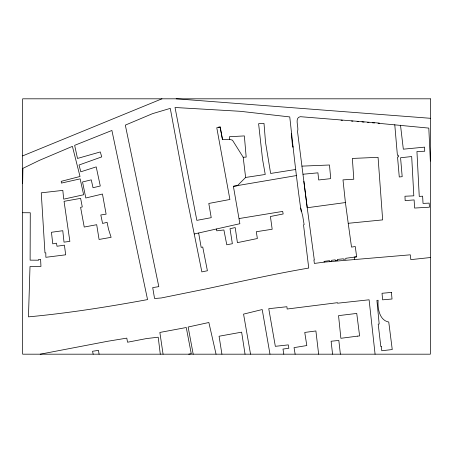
<?xml version="1.0" encoding="UTF-8"?>
<svg xmlns="http://www.w3.org/2000/svg" width="453" height="453" viewBox="0 0 453 453"><rect width="100%" height="100%" fill="white"/><g stroke="black" fill="none" stroke-linecap="round" stroke-linejoin="round"><path stroke-width="0.68" d="M22.65 183.386L22.905 168.357L39.411 160.356L72.412 146.359L80.022 176.483L61.212 181.336L61.41 183.091L80.141 178.873L83.646 194.762L63.703 199.144L62.825 190.385L41.251 192.825L44.96 252.853L45.81 252.831L45.855 257.304L65.685 254.818L64.422 245.158L57.027 246.245L56.478 243.193L52.752 243.833L51.455 232.276L62.774 230.713L64.02 242.151L69.87 241.37L64.054 201.325L80.623 198.363L82.282 206.959L80.589 207.338L84.23 227.044L96.693 224.699L99.071 239.45L111.115 237.321L108.505 229.195L107.095 222.327L102.576 223.442L100.815 214.965L106.115 214.161L102.457 194.031L85.81 197.984L82.531 181.976L91.274 179.847L93.018 187.729L100.283 186.002L96.212 166.891L80.821 171.795L79.026 165.022L101.727 156.897L100.3 151.948L77.497 158.437L74.654 145.339L111.897 130.47L147.559 299.597C108.08 306.834 68.443 313.159 28.46 316.862L30.006 266.54L40.957 266.398L40.606 259.388L38.579 259.439L38.613 260.198L30.119 260.147L30.272 212.763L22.65 212.717M245.622 177.451L237.298 185.758L233.391 186.285L239.869 223.714L194.224 233.98L187.01 198.697L170.277 108.375L152.593 113.635L125.322 125.119L158.81 286.647L152.712 287.593L154.558 298.51L161.302 297.966L206.987 288.708C240.832 281.506 274.609 273.884 308.736 268.057L303.521 224.79L304.133 224.671L302.723 216.075L300.611 207.791C296.336 177.576 293.097 147.236 289.761 116.925L240.175 111.291L175.028 107.497L196.851 220.362L211.223 217.666L208.799 203.454L229.903 199.479L216.772 127.701L220.198 126.727L222.474 139.49L229.439 139.281L232.468 140.181L243.182 157.231L245.622 177.451L265.248 174.467L262.559 159.36L258.601 123.697L264.003 123.414L265.532 142.384L270.634 173.454L295.645 169.496M22.65 155.894L161.953 98.811M188.72 354.189L191.251 353.685L186.262 327.519L159.858 332.445L163.069 354.189M40.209 354.189L107.627 341.279L126.789 338.131L127.553 342.225L146.562 338.555L158.21 337.208L160.294 354.189M233.391 186.285L296.29 175.583M239.19 218.539L282.683 211.409L283.165 213.969L270.418 216.506L272.179 229.246L256.29 231.732L257.372 238.527L237.412 242.649L235.203 227.587L230.016 228.697L232.361 243.714L226.777 244.779L223.89 229.954L216.755 230.832L216.358 228.986M293.351 146.902L292.604 147.021L291.324 133.692M345.413 202.553L348.221 223.301L382.655 219.892L378.068 157.327L352.36 158.437L353.793 179.229L342.989 179.869L345.413 202.553L307.225 207.74L314.308 259.96L313.906 260.005L314.371 263.436L324.178 262.134L410.293 254.818L410.826 259.626L430.35 257.542M348.221 223.301L351.511 247.1L355.271 246.528L356.647 256.806L345.815 258.278L345.882 259.059L343.47 259.32L343.402 258.799L337.372 259.439L337.491 260.526L335.328 260.764L335.226 259.863L331.539 260.311L331.687 261.472L329.676 261.732L329.546 260.645L324.076 261.381L324.178 262.134M356.647 256.806L354.223 257.14L354.569 259.558M303.872 181.359L307.225 207.74L297.519 131.466C299.161 127.497 294.065 117.661 300.362 116.687L379.297 123.08L379.416 123.392L428.804 128.103L430.35 161.064M303.023 174.235L317.927 172.836L318.691 179.966L330.141 178.709L330.707 178.306L329.478 165L301.941 166.132M243.182 157.231L246.172 157.112L244.36 135.917L229.439 136.721L229.439 139.281M176.189 98.811L430.35 118.284M341.041 120.181L342.434 120.3M351.505 121.059L352.904 121.172M357.089 121.523L358.482 121.642M361.97 121.931L364.065 122.106M367.553 122.401L368.952 122.514M372.44 122.808L374.529 122.984M378.023 123.273L379.416 123.392M218.369 127.248L220.198 127.723L222.474 139.49M93.176 354.189L92.554 351.273L98.471 350.373L99.082 354.189M194.224 233.98L201.851 271.891L207.4 270.758L202.734 247.027L201.155 247.338L198.663 233.102M193.193 354.189L188.142 327.021L208.861 322.502L216.058 354.189M269.988 354.189L262.208 309.546L243.561 314.116L250.549 354.189M300.696 208.097L301.285 211.574M295.141 354.189L294.048 347.627L306.811 345.543L304.75 332.445L315.9 330.956L318.635 354.189M283.821 354.189L282.983 349.07L288.833 348.266L288.318 344.88L275.339 346.324L268.754 308.691L286.902 306.726L287.151 309.025L337.519 302.678L337.519 303.221L369.093 299.79L375.084 354.189M221.925 354.189L219.065 336.234L241.636 332.162L245.045 354.189M400.503 125.187L403.329 149.179L424.603 147.14L424.716 151.24L416.941 151.5L419.252 196.421L422.621 196.183L423.04 203.408L429.155 203.103L429.455 207.197L414.597 208.052L414.116 199.926L405.158 200.611L404.959 196.234L413.815 195.832L411.686 156.545L400.571 157.752L402.185 176.67L399.274 176.981L397.53 156.948L398.527 156.851L398.295 155.215L397.394 155.288L394.773 124.694M340.384 354.189L338.833 340.452L331.109 341.234L332.564 354.189M381.194 346.296L380.797 346.369L378.204 324.11L379.184 323.991L376.907 300.356L378.136 300.265C377.445 307.932 379.365 320.441 388.753 322.026L392.247 349.54L381.794 350.752L381.194 346.296M357.564 336.137L340.877 338.295L338.55 315.633L356.749 313.431L359.608 335.928L357.564 336.137M391.415 292.423L382.026 293.278L382.604 299.835L392.026 299.008L391.415 292.423M430.35 98.811L22.65 98.811L22.65 354.189L430.35 354.189L430.35 98.811"/></g></svg>
